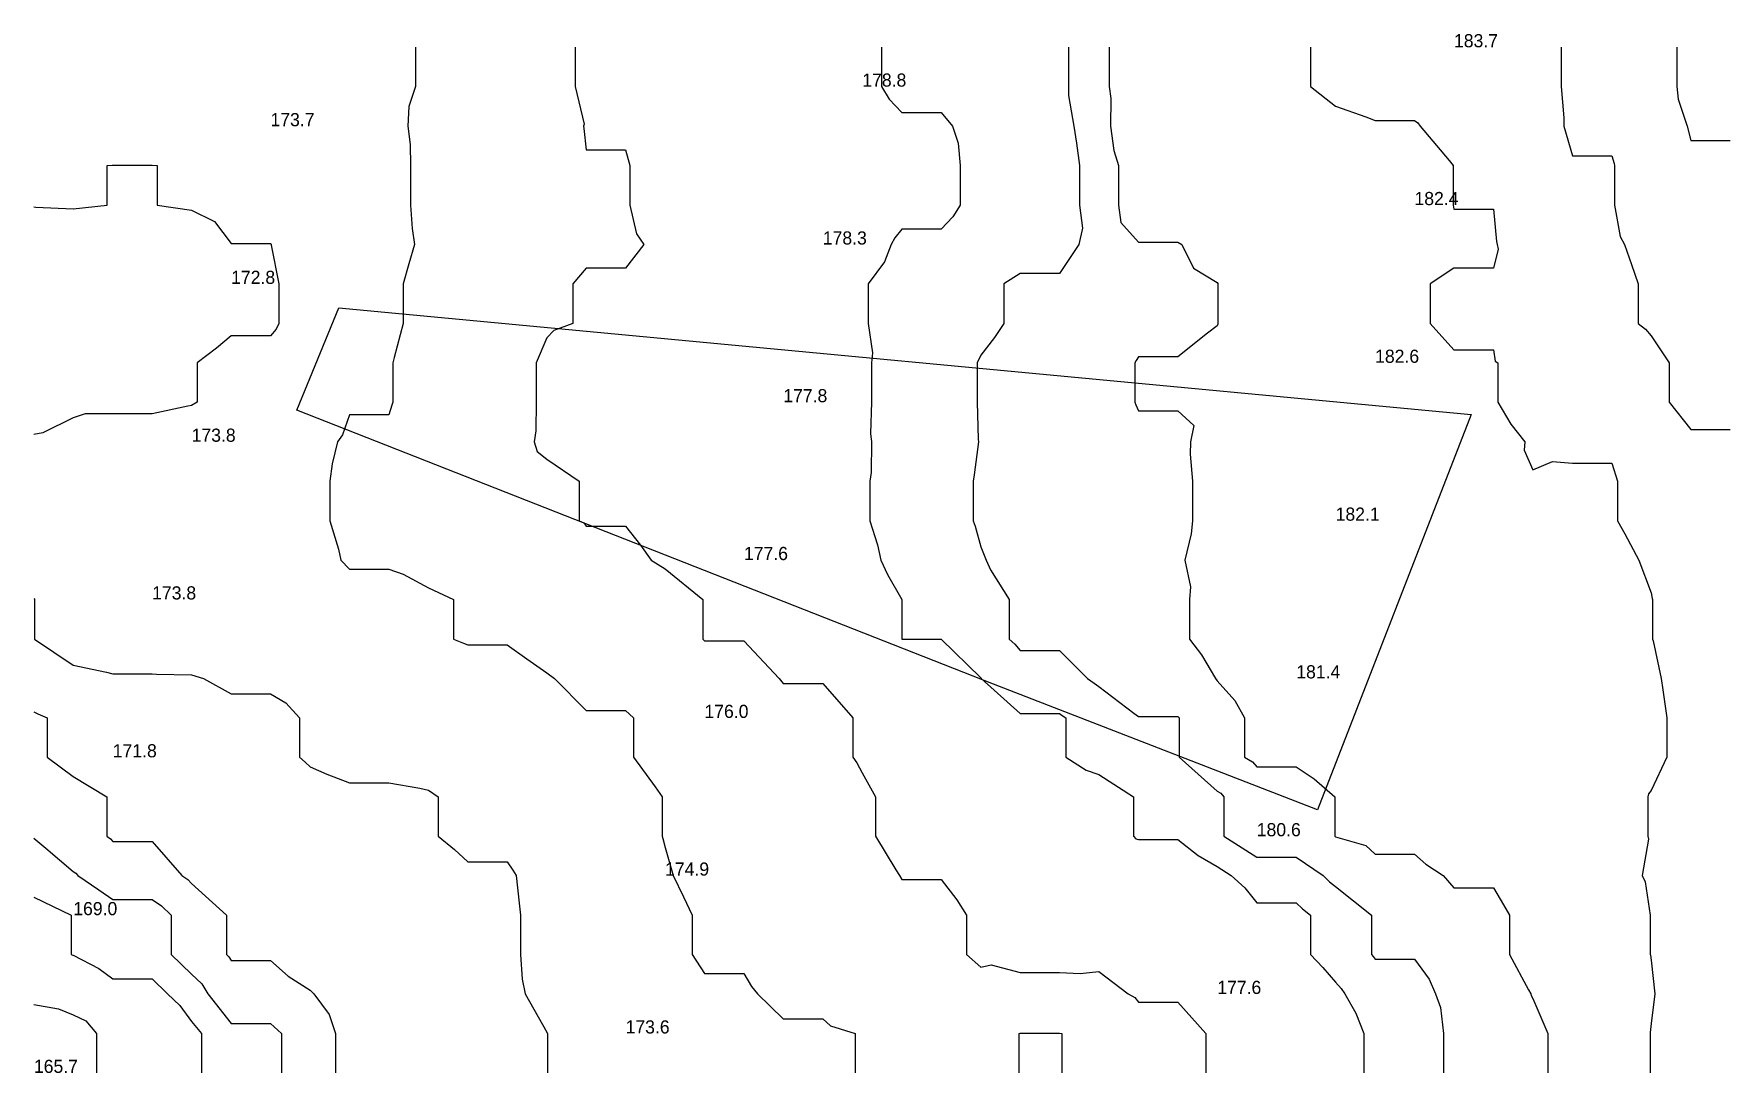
# Model space of a CAD drawing. Extents: x 0 to 129, y 0 to 79.
import ezdxf

# ---------------------------------------------------------------- set-up
doc = ezdxf.new("R2010")
doc.units = 0
for name, color, linetype in [('CONTOURS_MAJEURES', 3, 'CONTINUOUS'), ('CONTOURS_MINEURES', 8, 'CONTINUOUS'), ('PARCELLE', 4, 'CONTINUOUS'), ('POINTS_COTES', 7, 'CONTINUOUS')]:
    doc.layers.add(name, color=color, linetype=linetype)

msp = doc.modelspace()

# ---------------------------------------------------------------- linework, layer by layer
at = {"layer": 'CONTOURS_MAJEURES'}
for points in [[(78.687, 77.999), (78.687, 75.689), (78.687, 75.004), (78.671, 74.332), (79.077, 71.997), (79.29, 70.708), (79.514, 69.001), (79.514, 67.513), (79.514, 65.995), (79.742, 64.253), (79.456, 62.999), (78.002, 60.785), (77.218, 60.785), (74.998, 60.785), (73.759, 60.003), (73.759, 58.241), (73.759, 56.997), (73.065, 55.936), (72.005, 54.572), (71.743, 54.001), (71.743, 53.741), (71.743, 51.005), (71.804, 48.199), (71.838, 47.999), (71.512, 45.494), (71.427, 45.003), (71.427, 44.425), (71.427, 41.996), (71.575, 41.568), (72.005, 39.999), (72.432, 39.001), (72.753, 38.252), (74.182, 36.005), (74.182, 33.818), (74.182, 32.998), (74.611, 32.611), (74.998, 32.117), (75.881, 32.117), (78.002, 32.117), (80.115, 30.003), (80.63, 29.636), (80.995, 29.376), (83.646, 27.35), (83.999, 27.103), (84.107, 27.103), (87.003, 27.103), (87.088, 26.996), (87.088, 24.085), (87.088, 24), (89.997, 21.417), (90.261, 21.268), (90.483, 21.005), (90.483, 20.518), (90.483, 17.998), (93.001, 16.402), (94.601, 16.402), (96.005, 16.402), (98.055, 15.002), (98.526, 14.529), (98.998, 14.169), (101.729, 11.996), (101.729, 9.272), (101.729, 9), (101.856, 8.854), (102.002, 8.648), (102.354, 8.648), (104.995, 8.648), (106.122, 7.128), (106.586, 6.005), (106.972, 4.977), (107.198, 2.998), (107.198, 0.801), (107.198, 0.002)], [(0.004, 17.855), (0.902, 17.099), (2.997, 15.311), (3.182, 15.186), (3.342, 15.002), (4.934, 13.934), (6.002, 13.178), (7.818, 13.178), (8.995, 13.178), (9.696, 12.697), (10.435, 11.996), (10.435, 10.436), (10.435, 9), (11.999, 7.502), (12.781, 6.784), (13.226, 6.005), (15.003, 3.77), (15.771, 3.77), (17.996, 3.77), (18.823, 2.998), (18.823, 2.173), (18.823, 0.002)]]:
    msp.add_lwpolyline(points, dxfattribs=at)
at = {"layer": 'CONTOURS_MINEURES'}
for points in [[(29.033, 77.999), (29.033, 77.033), (29.033, 75.004), (28.518, 73.482), (28.443, 71.997), (28.618, 70.617), (28.655, 69.001), (28.655, 67.342), (28.655, 65.995), (28.778, 64.219), (28.947, 62.999), (28.522, 61.523), (28.096, 60.003), (28.096, 58.096), (28.096, 56.997), (27.395, 54.397), (27.291, 54.001), (27.291, 53.708), (27.291, 51.005), (27.233, 50.77), (26.998, 50.039), (26.035, 50.039), (24.004, 50.039), (23.476, 48.528), (23.084, 47.999), (22.678, 46.326), (22.502, 45.003), (22.502, 43.5), (22.502, 41.996), (23.173, 39.829), (23.342, 39.001), (24.004, 38.318), (26.315, 38.318), (26.998, 38.318), (28.082, 37.919), (30.002, 36.9), (31.914, 36.005), (31.914, 34.919), (31.914, 32.998), (32.671, 32.674), (32.995, 32.561), (33.434, 32.561), (35.999, 32.561), (37.482, 31.481), (39.003, 30.431), (39.602, 30.003), (41.996, 27.56), (42.56, 27.56), (45, 27.56), (45.601, 26.996), (45.601, 24.6), (45.601, 24), (47.253, 21.754), (47.786, 21.005), (47.786, 18.217), (47.786, 17.998), (47.84, 17.834), (48.004, 17.142), (48.628, 15.002), (49.396, 13.393), (50.062, 11.996), (50.062, 9.936), (50.062, 9), (50.998, 7.551), (52.451, 7.551), (54.002, 7.551), (54.572, 6.575), (55.021, 6.005), (56.995, 4.102), (58.896, 4.102), (59.999, 4.102), (60.581, 3.58), (62.457, 2.998), (62.457, 2.453), (62.457, 0.002)], [(41.173, 77.999), (41.173, 75.827), (41.173, 75.004), (41.849, 72.145), (41.809, 71.997), (41.83, 71.83), (41.996, 70.2), (43.799, 70.2), (45, 70.2), (45.334, 69.001), (45.334, 66.329), (45.334, 65.995), (45.82, 63.816), (46.387, 62.999), (45, 61.202), (43.799, 61.202), (41.996, 61.202), (40.999, 60.003), (40.999, 59.001), (40.999, 56.997), (39.535, 56.464), (39.003, 55.907), (38.21, 54.001), (38.21, 51.797), (38.21, 51.005), (38.169, 48.834), (38.044, 47.999), (38.264, 47.262), (39.003, 46.677), (41.476, 45.003), (41.476, 42.519), (41.476, 41.996), (41.825, 41.825), (41.996, 41.568), (42.426, 41.568), (45, 41.568), (46.145, 40.142), (46.949, 39.001), (48.004, 38.329), (50.87, 36.005), (50.87, 35.877), (50.87, 32.998), (50.998, 32.868), (53.871, 32.868), (54.002, 32.868), (56.69, 30.003), (56.995, 29.627), (59.624, 29.627), (59.999, 29.627), (62.285, 26.996), (62.285, 24.717), (62.285, 24), (62.58, 23.578), (63.003, 22.824), (64.001, 21.005), (64.001, 19), (64.001, 17.998), (65.547, 15.452), (65.824, 15.002), (65.996, 14.721), (68.719, 14.721), (69.001, 14.721), (70.178, 13.174), (70.936, 11.996), (70.936, 10.931), (70.936, 9), (72.005, 8.042), (72.79, 8.214), (74.998, 7.648), (76.646, 7.648), (78.002, 7.648), (79.568, 7.572), (80.995, 7.707), (83.217, 6.005), (83.718, 5.723), (83.999, 5.384), (84.62, 5.384), (87.003, 5.384), (89.125, 2.998), (89.125, 0.875), (89.125, 0.002)], [(64.454, 77.999), (64.454, 76.547), (64.454, 75.004), (65.054, 74.057), (65.996, 73.038), (67.961, 73.038), (69.001, 73.038), (69.873, 71.997), (70.288, 70.713), (70.437, 69.001), (70.437, 67.433), (70.437, 65.995), (69.894, 65.104), (69.001, 64.164), (67.165, 64.164), (65.996, 64.164), (65.485, 63.51), (65.191, 62.999), (64.687, 61.688), (63.445, 60.003), (63.445, 59.56), (63.445, 56.997), (63.773, 54.771), (63.712, 54.001), (63.712, 53.292), (63.712, 51.005), (63.618, 48.616), (63.705, 47.999), (63.668, 45.669), (63.585, 45.003), (63.585, 44.418), (63.585, 41.996), (64.15, 40.148), (64.421, 39.001), (64.908, 37.911), (65.996, 36.005), (65.996, 32.998), (69.001, 32.998), (72.005, 30.052), (72.03, 30.029), (72.051, 30.003), (74.998, 27.33), (75.332, 27.33), (78.002, 27.33), (78.197, 27.192), (78.471, 26.996), (78.471, 26.526), (78.471, 24), (80.02, 23.025), (80.995, 22.686), (83.618, 21.005), (83.618, 18.38), (83.618, 17.998), (83.801, 17.8), (83.999, 17.761), (84.237, 17.761), (87.003, 17.761), (88.533, 16.533), (89.997, 15.7), (91.05, 15.002), (92.085, 14.086), (93.001, 12.943), (95.058, 12.943), (96.005, 12.943), (96.476, 12.469), (97.098, 11.996), (97.098, 10.902), (97.098, 9), (98.017, 8.018), (98.998, 6.898), (99.413, 6.419), (99.707, 6.005), (100.54, 4.541), (101.149, 2.998), (101.149, 2.147), (101.149, 0.002)], [(81.773, 77.999), (81.773, 75.779), (81.773, 75.004), (81.904, 74.094), (81.868, 71.997), (82.139, 70.141), (82.497, 69.001), (82.497, 67.498), (82.497, 65.995), (82.667, 64.666), (83.999, 63.165), (84.166, 63.165), (87.003, 63.165), (87.313, 62.999), (88.187, 61.188), (89.997, 60.114), (90.039, 60.046), (90.042, 60.003), (90.042, 57.042), (90.042, 56.997), (90.05, 56.943), (89.997, 56.82), (89.248, 56.248), (87.003, 54.45), (84.45, 54.45), (83.999, 54.45), (83.823, 54.177), (83.718, 54.001), (83.718, 53.72), (83.718, 51.005), (83.799, 50.805), (83.999, 50.361), (84.643, 50.361), (87.003, 50.361), (88.223, 49.224), (87.972, 47.999), (87.944, 47.057), (88.106, 45.003), (88.106, 43.104), (88.106, 41.996), (88.001, 40.998), (87.532, 39.001), (87.952, 36.955), (87.888, 36.005), (87.888, 33.887), (87.888, 32.998), (88.792, 31.792), (89.872, 30.003), (89.997, 29.821), (91.327, 28.328), (92.066, 26.996), (92.066, 24.932), (92.066, 24), (92.664, 23.665), (93.001, 23.265), (95.267, 23.265), (96.005, 23.265), (97.374, 22.375), (98.93, 21.005), (98.93, 18.066), (98.93, 17.998), (98.998, 17.96), (101.288, 17.286), (102.002, 16.642), (103.358, 16.642), (104.995, 16.642), (105.867, 15.871), (107.173, 15.002), (107.999, 14.084), (108.917, 14.084), (111.003, 14.084), (111.775, 12.771), (112.23, 11.996), (112.23, 10.768), (112.23, 9), (113.676, 6.325), (113.854, 6.005), (113.877, 5.884), (113.997, 5.67), (115.123, 2.998), (115.123, 1.874), (115.123, 0.002)], [(97.086, 77.999), (97.086, 76.085), (97.086, 75.004), (98.998, 73.532), (101.301, 72.698), (102.002, 72.418), (102.421, 72.418), (104.995, 72.418), (105.255, 72.257), (105.416, 71.997), (107.624, 69.376), (107.948, 69.001), (107.948, 68.949), (107.948, 65.995), (107.999, 65.695), (110.703, 65.695), (111.003, 65.695), (111.244, 63.24), (111.278, 62.999), (111.368, 62.635), (111.003, 61.202), (109.802, 61.202), (107.999, 61.202), (106.197, 60.003), (106.197, 58.801), (106.197, 56.997), (107.999, 55), (109.001, 55), (111.003, 55), (111.136, 54.133), (111.324, 54.001), (111.324, 51.326), (111.324, 51.005), (112.334, 49.335), (113.398, 47.999), (113.346, 47.347), (113.997, 45.859), (115.499, 46.501), (117.001, 46.365), (118.639, 46.365), (120.005, 46.365), (120.421, 45.003), (120.421, 42.414), (120.421, 41.996), (121.003, 40.998), (122.063, 39.001), (122.998, 36.504), (123.074, 36.081), (123.091, 36.005), (123.091, 35.913), (123.091, 32.998), (123.138, 32.859), (123.763, 30.003), (123.874, 29.126), (124.178, 26.996), (124.178, 25.819), (124.178, 24), (122.998, 21.466), (122.784, 21.219), (122.738, 21.005), (122.738, 18.26), (122.738, 17.998), (122.788, 17.788), (122.304, 15.002), (122.529, 14.531), (122.93, 11.996), (122.93, 9.068), (122.93, 9), (122.954, 8.956), (122.998, 8.572), (123.28, 6.005), (122.998, 3.75), (122.911, 3.085), (122.925, 2.998), (122.925, 0.075), (122.925, 0.002)], [(116.159, 77.999), (116.159, 77.159), (116.159, 75.004), (116.357, 72.641), (116.35, 71.997), (117.001, 69.75), (119.254, 69.75), (120.005, 69.75), (120.174, 69.17), (120.216, 69.001), (120.216, 68.789), (120.216, 65.995), (120.624, 63.619), (120.976, 62.999), (121.486, 61.486), (122.014, 60.003), (122.014, 57.985), (122.014, 56.997), (122.565, 56.564), (122.998, 56.051), (124.356, 54.001), (124.356, 52.36), (124.356, 51.005), (126.002, 48.924), (126.923, 48.924), (128.995, 48.924)], [(124.947, 77.999), (124.947, 76.056), (124.947, 75.004), (125.042, 74.042), (125.738, 71.997), (126.002, 70.908), (127.091, 70.908), (128.995, 70.908)], [(0.004, 65.86), (0.151, 65.847), (2.997, 65.714), (5.572, 65.995), (5.572, 68.572), (5.572, 69.001), (5.965, 69.037), (6.002, 69.04), (6.04, 69.04), (8.995, 69.04), (9.37, 69.001), (9.37, 68.625), (9.37, 65.995), (11.999, 65.599), (13.748, 64.743), (15.003, 63.087), (17.908, 63.087), (17.996, 63.087), (18.034, 63.037), (18.047, 62.999), (18.037, 62.958), (18.617, 60.003), (18.617, 57.618), (18.617, 56.997), (18.435, 56.559), (17.996, 56.064), (17.064, 56.064), (15.003, 56.064), (13.886, 55.114), (12.428, 54.001), (12.428, 51.433), (12.428, 51.005), (11.999, 50.766), (11.703, 50.709), (8.995, 50.113), (8.107, 50.113), (6.002, 50.113), (3.889, 50.113), (2.997, 49.829), (0.688, 48.686), (0.004, 48.545)], [(0.004, 36.07), (0.041, 36.042), (0.053, 36.005), (0.053, 35.956), (0.053, 32.998), (2.997, 31.001), (5.536, 30.467), (6.002, 30.357), (6.356, 30.357), (8.995, 30.357), (9.325, 30.332), (11.999, 30.278), (12.9, 30.003), (15.003, 28.833), (16.832, 28.833), (17.996, 28.833), (19.149, 28.15), (20.199, 26.996), (20.199, 24.799), (20.199, 24), (20.632, 23.634), (21, 23.281), (22.288, 22.717), (24.004, 22.07), (25.933, 22.07), (26.998, 22.07), (29.352, 21.653), (30.002, 21.494), (30.75, 21.005), (30.75, 18.75), (30.75, 17.998), (31.983, 16.986), (32.995, 16.055), (34.05, 16.055), (35.999, 16.055), (36.423, 15.426), (36.684, 15.002), (36.905, 12.903), (37, 11.996), (37, 10.997), (37, 9), (37.132, 7.134), (37.354, 6.005), (39.003, 3.102), (39.039, 3.034), (39.053, 2.998), (39.053, 2.948), (39.053, 0.002)], [(0.004, 27.461), (0.305, 27.298), (1.02, 26.996), (1.02, 25.017), (1.02, 24), (2.997, 22.542), (5.544, 21.005), (5.544, 18.456), (5.544, 17.998), (5.817, 17.814), (6.002, 17.602), (8.599, 17.602), (8.995, 17.602), (11.26, 15.002), (11.698, 14.702), (11.999, 14.417), (14.66, 11.996), (14.66, 11.653), (14.66, 9), (14.838, 8.836), (15.003, 8.548), (15.455, 8.548), (17.996, 8.548), (19.348, 7.353), (21, 6.299), (21.301, 6.005), (22.445, 4.443), (22.951, 2.998), (22.951, 1.053), (22.951, 0.002)], [(0.004, 13.355), (2.826, 11.996), (2.826, 9.171), (2.826, 9), (2.958, 8.961), (2.997, 8.95), (4.935, 7.936), (6.002, 7.146), (7.855, 7.146), (8.995, 7.146), (10.173, 6.005), (11.112, 5.117), (11.999, 3.91), (12.75, 2.998), (12.75, 2.249), (12.75, 0.002)], [(0.004, 5.199), (1.861, 4.863), (2.997, 4.424), (3.947, 3.949), (4.762, 2.998), (4.762, 1.762), (4.762, 0.002)], [(74.937, 0.002), (74.937, 0.063), (74.937, 2.998), (74.998, 3.017), (77.983, 3.017), (78.002, 3.017), (78.178, 2.998), (78.178, 0.178), (78.178, 0.002)]]:
    msp.add_lwpolyline(points, dxfattribs=at)
at = {"layer": 'PARCELLE'}
msp.add_lwpolyline([(23.187, 58.184), (109.297, 50.083), (97.625, 20), (72.988, 29.556), (20, 50.391), (23.187, 58.184)], close=True, dxfattribs=at)

# ---------------------------------------------------------------- texts
at = {"layer": 'POINTS_COTES'}
for s, p in [('183.7', (107.999, 77.999)), ('178.8', (63.003, 75.004)), ('173.7', (17.996, 71.997)), ('182.4', (104.995, 65.995)), ('178.3', (59.999, 62.999)), ('172.8', (15.003, 60.003)), ('182.6', (102.002, 54.001)), ('177.8', (56.995, 51.005)), ('173.8', (11.999, 47.999)), ('182.1', (98.998, 41.996)), ('177.6', (54.002, 39.001)), ('173.8', (8.995, 36.005)), ('181.4', (96.005, 30.003)), ('176.0', (50.998, 26.996)), ('171.8', (6.002, 24)), ('180.6', (93.001, 17.998)), ('174.9', (48.004, 15.002)), ('169.0', (2.997, 11.996)), ('177.6', (89.997, 6.005)), ('173.6', (45, 2.998)), ('165.7', (0.004, 0.002))]:
    msp.add_text(s, height=1, dxfattribs=at).set_placement(p)

doc.saveas('drawing.dxf')
